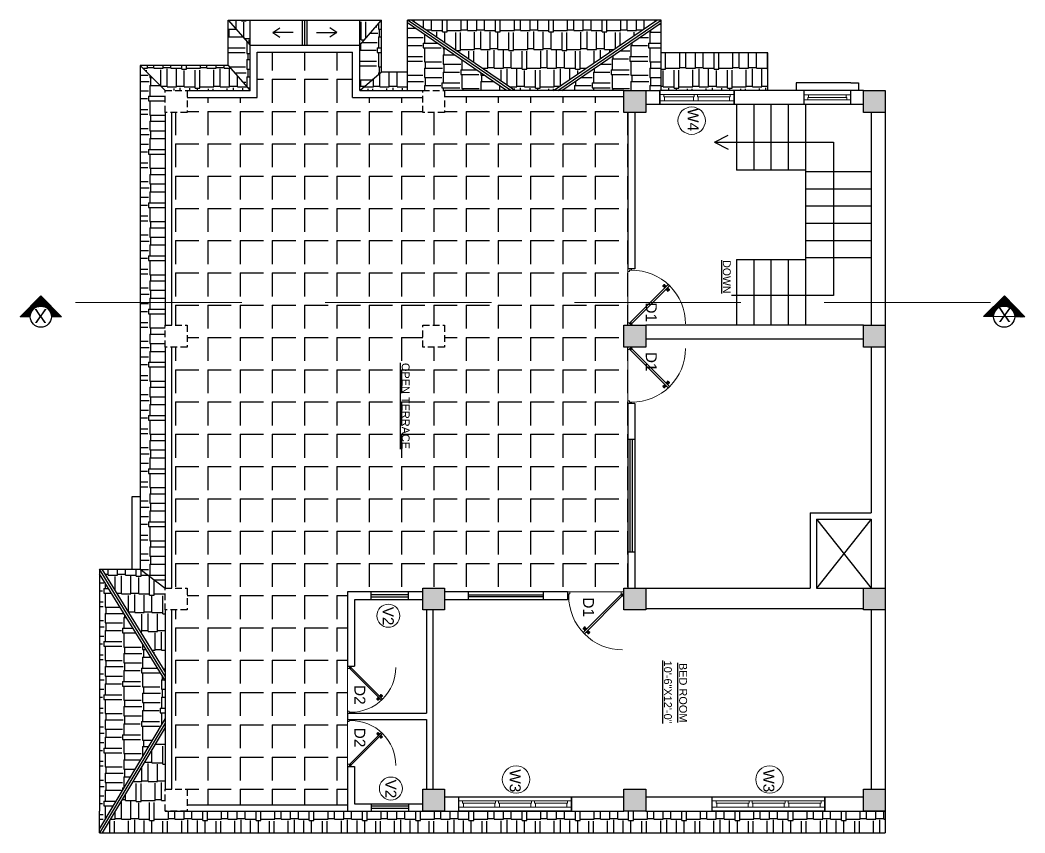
# Model space of a CAD drawing. Header units: inches. Extents: x 1397 to 20304, y -27267 to -746.
# Drawn here: x 16052 to 16694, y -18314 to -17795 of the extents above; entities that cross this region are included whole.
import ezdxf

# ---------------------------------------------------------------- set-up
doc = ezdxf.new("R2010")
doc.units = ezdxf.units.IN
doc.header["$LTSCALE"] = 17
doc.header["$MEASUREMENT"] = 0
doc.linetypes.add('21_FP_00$0$HIDDEN', pattern=[0.375, 0.25, -0.125])
doc.linetypes.add('PHANTOM2', pattern=[1.25, 0.625, -0.125, 0.125, -0.125, 0.125, -0.125])
for name, color, linetype, lineweight in [('25 BOT BAR', 12, 'Continuous', 25), ('aa_section_line', 2, 'PHANTOM2', 13), ('DOOR & WIN', 1, 'Continuous', 25), ('OUTLINE', 1, 'Continuous', 25), ('PUERTAS', 7, 'Continuous', 9), ('TEXT', 231, 'Continuous', 20), ('WINDOW FRAME PLAN', 162, 'Continuous', 18)]:
    doc.layers.add(name, color=color, linetype=linetype, lineweight=lineweight)
doc.layers.add('A-Sect-Iden', color=111, linetype='Continuous')
doc.styles.add('DIMTEXT', font='arial.ttf', dxfattribs={"height": 6})
doc.styles.add('HEADING', font='swissel.ttf')
pattern_1 = [(360, (37765.9, -7829.223), (25.5, 12), [6, -5, 7, -3, 9, -4]), (360, (37771.9, -7828.723), (25.5, 12), [5, -19, 4, -6]), (360, (37783.9, -7829.973), (25.5, 12), [3, -31]), (90, (37765.8995, -7829.223), (-8.5, 12), [11.5, -36.5]), (90, (37771.8995, -7829.223), (-8.5, 12), [11.25, -36.75]), (90, (37776.8995, -7829.223), (-8.5, 12), [10.5, -37.5]), (90, (37783.8995, -7829.973), (-8.5, 12), [11.5, -36.5]), (90, (37786.8995, -7829.973), (-8.5, 12), [11.5, -36.5]), (90, (37795.8995, -7829.223), (-8.5, 12), [11, -37])]
pattern_2 = [(270, (37765.9, -7829.223), (12, -25.5), [6, -5, 7, -3, 9, -4]), (270, (37766.4, -7835.223), (12, -25.5), [5, -19, 4, -6]), (270, (37765.15, -7847.223), (12, -25.5), [3, -31]), (360, (37765.8995, -7829.223), (12, 8.5), [11.5, -36.5]), (360, (37765.8995, -7835.223), (12, 8.5), [11.25, -36.75]), (360, (37765.8995, -7840.223), (12, 8.5), [10.5, -37.5]), (360, (37765.1495, -7847.223), (12, 8.5), [11.5, -36.5]), (360, (37765.1495, -7850.223), (12, 8.5), [11.5, -36.5]), (360, (37765.8995, -7859.223), (12, 8.5), [11, -37])]
pattern_3 = [(270, (34998.502, -7829.223), (12, -25.5), [6, -5, 7, -3, 9, -4]), (270, (34999.002, -7835.223), (12, -25.5), [5, -19, 4, -6]), (270, (34997.752, -7847.223), (12, -25.5), [3, -31]), (360, (34998.502, -7829.223), (12, 8.5), [11.5, -36.5]), (360, (34998.502, -7835.223), (12, 8.5), [11.25, -36.75]), (360, (34998.502, -7840.223), (12, 8.5), [10.5, -37.5]), (360, (34997.752, -7847.223), (12, 8.5), [11.5, -36.5]), (360, (34997.752, -7850.223), (12, 8.5), [11.5, -36.5]), (360, (34998.502, -7859.223), (12, 8.5), [11, -37])]
pattern_4 = [(360, (34998.502, -7829.223), (25.5, 12), [6, -5, 7, -3, 9, -4]), (360, (35004.502, -7828.723), (25.5, 12), [5, -19, 4, -6]), (360, (35016.502, -7829.973), (25.5, 12), [3, -31]), (90, (34998.502, -7829.223), (-8.5, 12), [11.5, -36.5]), (90, (35004.502, -7829.223), (-8.5, 12), [11.25, -36.75]), (90, (35009.502, -7829.223), (-8.5, 12), [10.5, -37.5]), (90, (35016.502, -7829.973), (-8.5, 12), [11.5, -36.5]), (90, (35019.502, -7829.973), (-8.5, 12), [11.5, -36.5]), (90, (35028.502, -7829.223), (-8.5, 12), [11, -37])]
pattern_5 = [(360, (36872.581, -6982.3), (25.5, 12), [6, -5, 7, -3, 9, -4]), (360, (36878.581, -6981.8), (25.5, 12), [5, -19, 4, -6]), (360, (36890.581, -6983.05), (25.5, 12), [3, -31]), (90, (36872.581, -6982.3005), (-8.5, 12), [11.5, -36.5]), (90, (36878.581, -6982.3005), (-8.5, 12), [11.25, -36.75]), (90, (36883.581, -6982.3005), (-8.5, 12), [10.5, -37.5]), (90, (36890.581, -6983.0505), (-8.5, 12), [11.5, -36.5]), (90, (36893.581, -6983.0505), (-8.5, 12), [11.5, -36.5]), (90, (36902.581, -6982.3005), (-8.5, 12), [11, -37])]
pattern_6 = [(270, (36872.581, -6982.3), (12, -25.5), [6, -5, 7, -3, 9, -4]), (270, (36873.081, -6988.3), (12, -25.5), [5, -19, 4, -6]), (270, (36871.831, -7000.3), (12, -25.5), [3, -31]), (360, (36872.581, -6982.3005), (12, 8.5), [11.5, -36.5]), (360, (36872.581, -6988.3005), (12, 8.5), [11.25, -36.75]), (360, (36872.581, -6993.3005), (12, 8.5), [10.5, -37.5]), (360, (36871.831, -7000.3005), (12, 8.5), [11.5, -36.5]), (360, (36871.831, -7003.3005), (12, 8.5), [11.5, -36.5]), (360, (36872.581, -7012.3005), (12, 8.5), [11, -37])]

# ---------------------------------------------------------------- blocks, each defined once
blk = doc.blocks.new('ffddd')
at = {"layer": 'DOOR & WIN'}
for p, q in [((-13345.31, -2388.07), (-13345.31, -2316.07)), ((-13336.31, -2316.07), (-13345.31, -2316.07)), ((-13336.31, -2316.07), (-13336.31, -2388.07)), ((-13336.31, -2388.07), (-13345.31, -2388.07)), ((-13336.31, -2388.07), (-13345.31, -2388.07))]:
    blk.add_line(p, q, dxfattribs=at)
at = {"layer": 'WINDOW FRAME PLAN'}
for p, q in [((-13342.81, -2316.07), (-13342.81, -2318.57)), ((-13338.81, -2316.07), (-13338.81, -2319.07)), ((-13342.81, -2385.57), (-13342.81, -2318.57)), ((-13342.81, -2318.57), (-13341.31, -2318.57)), ((-13341.31, -2318.57), (-13341.31, -2319.07)), ((-13341.31, -2319.07), (-13341.31, -2339.57)), ((-13341.31, -2319.07), (-13338.81, -2319.07)), ((-13338.81, -2319.07), (-13338.81, -2385.07)), ((-13342.81, -2339.57), (-13341.31, -2339.57)), ((-13342.81, -2341.57), (-13341.31, -2341.57)), ((-13341.31, -2339.07), (-13338.81, -2339.07)), ((-13341.31, -2341.57), (-13341.31, -2342.07)), ((-13341.31, -2341.57), (-13341.31, -2362.57)), ((-13341.31, -2342.07), (-13338.81, -2342.07)), ((-13341.31, -2362.07), (-13338.81, -2362.07)), ((-13341.31, -2362.57), (-13341.31, -2362.07)), ((-13342.81, -2362.57), (-13341.31, -2362.57)), ((-13342.81, -2364.57), (-13341.31, -2364.57)), ((-13341.31, -2364.57), (-13341.31, -2385.57)), ((-13341.31, -2365.07), (-13338.81, -2365.07)), ((-13342.81, -2388.07), (-13342.81, -2385.57)), ((-13342.81, -2385.57), (-13341.31, -2385.57)), ((-13341.31, -2385.07), (-13338.81, -2385.07)), ((-13341.31, -2385.57), (-13341.31, -2385.07)), ((-13338.81, -2388.07), (-13338.81, -2385.07))]:
    blk.add_line(p, q, dxfattribs=at)
blk = doc.blocks.new('3ft')
at = {"layer": 'PUERTAS', "color": 6}
for p, q in [((1.01, 2.52), (25.23, 26.74)), ((26.05, 25.92), (1.77, 1.64)), ((26.05, 25.92), (25.23, 26.74)), ((0, 2.4), (0, 0)), ((0.72, 2.4), (0, 2.4)), ((1.6, 0), (0, 0)), ((0.72, 1.52), (0.72, 2.44)), ((0.8, 1.52), (0.72, 1.52)), ((0.8, 1.52), (0.8, 2.41)), ((0.8, 1.2), (0.8, 1.52)), ((1.6, 1.2), (0.8, 1.2)), ((1.57, 1.84), (0.94, 2.47)), ((1.63, 1.89), (0.97, 2.55)), ((1.63, 1.89), (1.57, 1.84)), ((1.77, 1.64), (1.57, 1.84)), ((1.6, 0), (1.6, 1.2)), ((34.4, 0), (34.4, 1.2)), ((34.4, 1.2), (35.2, 1.2)), ((34.4, 0), (36, 0)), ((35.2, 1.2), (35.2, 2.4)), ((35.2, 2.4), (36, 2.4)), ((36, 0), (36, 2.4))]:
    blk.add_line(p, q, dxfattribs=at)
at = {"layer": 'PUERTAS', "color": 8}
for p, q in [((22.57, 24.94), (21.65, 25.68)), ((22.63, 24.99), (21.69, 25.75)), ((22.74, 25.1), (21.84, 25.9)), ((22.13, 26.28), (21.98, 26.13)), ((22.88, 25.24), (22.01, 26.06)), ((22.13, 26.28), (22.27, 26.42)), ((22.29, 26.41), (22.27, 26.42)), ((23.16, 25.52), (22.34, 26.39)), ((23.3, 25.66), (22.5, 26.56)), ((23.41, 25.77), (22.65, 26.71)), ((23.46, 25.83), (22.72, 26.75)), ((24.08, 25.71), (23.57, 25.38)), ((22.69, 24.32), (23.02, 24.83)), ((22.95, 24.96), (22.84, 25.07)), ((22.98, 24.99), (22.86, 25.1)), ((23.03, 25.04), (22.91, 25.15)), ((22.91, 24.53), (23.1, 24.91)), ((23.11, 25.12), (22.99, 25.23)), ((23.13, 24.76), (23.18, 24.99)), ((23.28, 25.3), (23.17, 25.41)), ((23.36, 25.37), (23.25, 25.49)), ((23.31, 24.94), (23.28, 25.08)), ((23.41, 25.43), (23.3, 25.54)), ((23.46, 25.09), (23.32, 25.13)), ((23.44, 25.45), (23.33, 25.56)), ((23.64, 25.27), (23.41, 25.22)), ((23.87, 25.49), (23.49, 25.3)), ((23.63, 23.38), (24.14, 23.72)), ((23.84, 23.6), (24.22, 23.79)), ((24.07, 23.82), (24.3, 23.88)), ((24.25, 24), (24.39, 23.97)), ((24.25, 23.26), (24.99, 22.34)), ((24.27, 23.64), (24.38, 23.53)), ((24.3, 23.67), (24.41, 23.56)), ((24.3, 23.32), (25.06, 22.38)), ((24.35, 23.72), (24.46, 23.61)), ((24.4, 24.15), (24.43, 24.01)), ((24.41, 23.43), (25.2, 22.53)), ((24.43, 23.8), (24.54, 23.69)), ((24.58, 24.33), (24.52, 24.1)), ((24.55, 23.57), (25.37, 22.7)), ((24.6, 23.97), (24.72, 23.86)), ((24.8, 24.56), (24.61, 24.18)), ((25.02, 24.77), (24.68, 24.26)), ((24.68, 24.05), (24.79, 23.94)), ((24.73, 24.1), (24.85, 23.99)), ((24.76, 24.13), (24.87, 24.02)), ((24.83, 23.85), (25.7, 23.03)), ((24.97, 23.99), (25.87, 23.2)), ((25.08, 24.1), (26.02, 23.34)), ((25.14, 24.15), (26.06, 23.41)), ((25.58, 22.82), (25.43, 22.67)), ((25.58, 22.82), (25.73, 22.97)), ((25.72, 22.98), (25.73, 22.97)), ((0, 0), (36, 0))]:
    blk.add_line(p, q, dxfattribs=at)
at = {"layer": 'PUERTAS', "color": 1}
for p, q in [((21.67, 25.73), (22.17, 26.23)), ((21.7, 25.82), (22.14, 26.26)), ((21.73, 25.79), (21.7, 25.82)), ((22.58, 26.7), (22.14, 26.26)), ((22.67, 26.73), (22.17, 26.23)), ((22.61, 26.67), (22.58, 26.7)), ((23.45, 25.91), (22.79, 26.73)), ((23.44, 25.81), (23.02, 25.38)), ((23.33, 25.7), (23.34, 25.69)), ((24.15, 25.79), (23.68, 25.48)), ((24.27, 25.78), (24.26, 25.79)), ((22.49, 24.95), (21.67, 25.61)), ((22.6, 24.96), (23.02, 25.38)), ((22.61, 24.25), (22.92, 24.72)), ((22.62, 24.13), (22.61, 24.14)), ((22.7, 25.07), (22.71, 25.06)), ((22.82, 25.06), (23.08, 25.32)), ((22.94, 24.95), (22.83, 25.07)), ((22.92, 24.72), (22.92, 24.72)), ((22.93, 24.94), (23.19, 25.21)), ((22.93, 24.84), (22.93, 24.83)), ((23.34, 25.58), (23.08, 25.32)), ((23.46, 25.47), (23.19, 25.21)), ((23.45, 25.46), (23.33, 25.57)), ((23.44, 23.31), (23.45, 23.3)), ((23.56, 23.3), (24.03, 23.61)), ((23.57, 25.47), (23.57, 25.47)), ((23.68, 25.48), (23.68, 25.48)), ((24.03, 23.61), (24.03, 23.62)), ((24.14, 23.62), (24.14, 23.62)), ((24.25, 23.62), (24.51, 23.89)), ((24.26, 23.29), (24.69, 23.71)), ((24.26, 23.63), (24.37, 23.52)), ((24.26, 23.18), (24.92, 22.37)), ((24.37, 23.52), (24.63, 23.77)), ((24.37, 23.4), (24.37, 23.4)), ((24.78, 24.15), (24.51, 23.89)), ((24.89, 24.03), (24.63, 23.77)), ((25.11, 24.14), (24.69, 23.71)), ((24.77, 24.14), (24.88, 24.03)), ((24.79, 24.38), (24.78, 24.37)), ((24.78, 24.26), (24.78, 24.26)), ((25.1, 24.84), (24.79, 24.38)), ((25, 24.03), (25, 24.03)), ((25.04, 22.36), (25.54, 22.86)), ((25.09, 24.96), (25.1, 24.95)), ((25.1, 22.42), (25.13, 22.39)), ((25.13, 22.39), (25.57, 22.83)), ((25.22, 24.14), (26.03, 23.48)), ((26.04, 23.37), (25.54, 22.86)), ((26.01, 23.27), (25.57, 22.83)), ((25.98, 23.3), (26.01, 23.27))]:
    blk.add_line(p, q, dxfattribs=at)
at = {"layer": 'PUERTAS', "color": 2}
for p, q in [((21.99, 26.11), (21.98, 26.13)), ((25.42, 22.68), (25.43, 22.67))]:
    blk.add_line(p, q, dxfattribs=at)
at = {"layer": 'PUERTAS', "color": 6}
for radius in [0.155, 0.0752]:
    blk.add_circle((0.82, 2.56), radius, dxfattribs=at)
blk.add_arc((0.82, 2.56), 34.38, 359.72845, 90.03333, dxfattribs=at)
at = {"layer": 'PUERTAS', "color": 1}
for centre, start, end in [((22.73, 26.68), 38.92363, 135), ((23.28, 25.63), 315, 45), ((23.39, 25.86), 315, 38.92363), ((24.2, 25.73), 45, 135), ((22.54, 25.01), 231.07637, 315), ((22.67, 24.2), 135, 225), ((22.77, 25.12), 225, 315), ((22.99, 24.89), 135, 219.74275), ((22.87, 24.78), 315, 39.74275), ((23.51, 23.36), 225, 315), ((23.51, 25.41), 50.25725, 135), ((23.62, 25.53), 230.25725, 315), ((24.09, 23.56), 50.25725, 135), ((24.2, 23.68), 230.25725, 315), ((24.32, 23.23), 135, 218.92363), ((24.42, 23.46), 135, 225), ((24.84, 24.31), 135, 219.74275), ((24.72, 24.21), 315, 39.74275), ((24.94, 23.98), 45, 135), ((24.98, 22.42), 218.92363, 315), ((25.04, 24.89), 315, 45), ((25.17, 24.08), 51.07637, 135), ((25.98, 23.42), 315, 51.07637)]:
    blk.add_arc(centre, 0.08, start, end, dxfattribs=at)
blk = doc.blocks.new('*U2802')
at = {"color": 3, "xscale": -1}
blk.add_blockref('3ft', (42, 0), dxfattribs=at)
blk = doc.blocks.new('*U2795')
at = {"color": 3, "xscale": -1}
blk.add_blockref('3ft', (42, 0), dxfattribs=at)
blk = doc.blocks.new("W4'")
at = {"layer": '25 BOT BAR'}
for p, q in [((9894.28, -8421.4), (9894.28, -8468.92)), ((9903.28, -8421.4), (9903.28, -8468.92))]:
    blk.add_line(p, q, dxfattribs=at)
at = {"layer": 'DOOR & WIN'}
blk.add_line((9903.28, -8421.4), (9894.28, -8421.4), dxfattribs=at)
at = {"layer": 'OUTLINE'}
blk.add_line((9903.28, -8468.92), (9894.28, -8468.92), dxfattribs=at)
at = {"layer": 'WINDOW FRAME PLAN'}
for p, q in [((9896.78, -8421.4), (9896.78, -8423.9)), ((9900.78, -8421.4), (9900.78, -8424.4)), ((9896.78, -8468.92), (9896.78, -8423.9)), ((9896.78, -8423.9), (9898.28, -8423.9)), ((9898.28, -8423.9), (9898.28, -8424.4)), ((9898.28, -8424.4), (9898.28, -8444.9)), ((9898.28, -8424.4), (9900.78, -8424.4)), ((9900.78, -8424.4), (9900.78, -8468.92)), ((9896.78, -8444.9), (9898.28, -8444.9)), ((9896.78, -8446.9), (9898.28, -8446.9)), ((9898.28, -8444.4), (9900.78, -8444.4)), ((9898.28, -8446.9), (9898.28, -8447.4)), ((9898.28, -8446.9), (9898.28, -8466.42)), ((9898.28, -8447.4), (9900.78, -8447.4)), ((9898.28, -8465.92), (9900.78, -8465.92)), ((9898.28, -8466.42), (9898.28, -8465.92)), ((9900.78, -8468.92), (9900.78, -8465.92)), ((9896.78, -8468.92), (9896.78, -8466.42)), ((9896.78, -8466.42), (9898.28, -8466.42))]:
    blk.add_line(p, q, dxfattribs=at)
blk = doc.blocks.new('2ft6in')
at = {"layer": 'PUERTAS', "color": 2}
for p, q in [((0.84, 2.1), (21.02, 22.28)), ((21.71, 21.6), (1.47, 1.37)), ((18.33, 21.76), (18.31, 21.77)), ((21.71, 21.6), (21.02, 22.28)), ((21.18, 18.9), (21.2, 18.89)), ((0, 2), (0, 0)), ((0.6, 2), (0, 2)), ((1.33, 0), (0, 0)), ((0.6, 1.26), (0.6, 2.04)), ((0.67, 1.26), (0.6, 1.26)), ((0.67, 1.26), (0.67, 2.01)), ((0.67, 1), (0.67, 1.26)), ((1.33, 1), (0.67, 1)), ((1.31, 1.53), (0.79, 2.06)), ((1.36, 1.58), (0.81, 2.12)), ((1.36, 1.58), (1.31, 1.53)), ((1.47, 1.37), (1.31, 1.53)), ((1.33, 0), (1.33, 1)), ((28.67, 0), (28.67, 1)), ((28.67, 1), (29.33, 1)), ((28.67, 0), (30, 0)), ((29.33, 1), (29.33, 2)), ((29.33, 2), (30, 2)), ((30, 0), (30, 2))]:
    blk.add_line(p, q, dxfattribs=at)
at = {"layer": 'PUERTAS', "color": 8}
for p, q in [((18.81, 20.78), (18.04, 21.4)), ((18.86, 20.83), (18.08, 21.46)), ((18.95, 20.92), (18.2, 21.58)), ((18.44, 21.9), (18.31, 21.77)), ((19.07, 21.03), (18.34, 21.72)), ((18.44, 21.9), (18.56, 22.02)), ((18.58, 22.01), (18.56, 22.02)), ((19.3, 21.26), (18.61, 22)), ((19.42, 21.38), (18.75, 22.14)), ((19.51, 21.48), (18.88, 22.26)), ((18.91, 20.27), (19.19, 20.69)), ((19.55, 21.53), (18.93, 22.3)), ((19.13, 20.8), (19.03, 20.9)), ((19.15, 20.82), (19.05, 20.92)), ((19.09, 20.44), (19.25, 20.76)), ((19.19, 20.87), (19.1, 20.96)), ((19.25, 20.93), (19.16, 21.02)), ((19.28, 20.63), (19.32, 20.83)), ((19.4, 21.08), (19.31, 21.17)), ((19.47, 21.15), (19.38, 21.24)), ((19.43, 20.78), (19.4, 20.9)), ((19.51, 21.19), (19.42, 21.28)), ((19.55, 20.91), (19.43, 20.94)), ((19.53, 21.21), (19.44, 21.3)), ((19.7, 21.06), (19.51, 21.01)), ((19.89, 21.24), (19.58, 21.08)), ((20.07, 21.42), (19.64, 21.15)), ((19.69, 19.49), (20.12, 19.76)), ((19.87, 19.67), (20.18, 19.83)), ((20.06, 19.85), (20.25, 19.9)), ((20.21, 20), (20.33, 19.97)), ((20.21, 19.38), (20.83, 18.61)), ((20.23, 19.7), (20.32, 19.61)), ((20.25, 19.72), (20.34, 19.63)), ((20.25, 19.43), (20.88, 18.65)), ((20.29, 19.76), (20.38, 19.67)), ((20.33, 20.13), (20.36, 20.01)), ((20.34, 19.53), (21, 18.77)), ((20.36, 19.83), (20.45, 19.74)), ((20.48, 20.28), (20.44, 20.08)), ((20.46, 19.64), (21.14, 18.91)), ((20.5, 19.98), (20.6, 19.89)), ((20.67, 20.47), (20.51, 20.15)), ((20.85, 20.64), (20.57, 20.22)), ((20.57, 20.04), (20.66, 19.95)), ((20.61, 20.09), (20.7, 19.99)), ((20.63, 20.11), (20.72, 20.01)), ((20.69, 19.87), (21.42, 19.19)), ((20.81, 19.99), (21.56, 19.33)), ((20.9, 20.08), (21.68, 19.45)), ((20.95, 20.13), (21.72, 19.51)), ((21.32, 19.01), (21.2, 18.89)), ((21.32, 19.01), (21.44, 19.14)), ((21.43, 19.15), (21.44, 19.14)), ((0, 0), (30, 0))]:
    blk.add_line(p, q, dxfattribs=at)
at = {"layer": 'PUERTAS', "color": 1}
for p, q in [((18.06, 21.44), (18.48, 21.86)), ((18.74, 20.79), (18.06, 21.34)), ((18.08, 21.51), (18.45, 21.88)), ((18.11, 21.49), (18.08, 21.51)), ((18.82, 22.25), (18.45, 21.88)), ((18.9, 22.28), (18.48, 21.86)), ((18.84, 22.23), (18.82, 22.25)), ((18.83, 20.8), (19.18, 21.15)), ((18.84, 20.21), (19.1, 20.6)), ((18.85, 20.11), (18.84, 20.12)), ((18.92, 20.89), (18.93, 20.88)), ((19.54, 21.59), (18.99, 22.27)), ((19.02, 20.88), (19.24, 21.1)), ((19.12, 20.8), (19.03, 20.89)), ((19.1, 20.7), (19.11, 20.69)), ((19.1, 20.6), (19.1, 20.6)), ((19.11, 20.79), (19.33, 21.01)), ((19.54, 21.5), (19.18, 21.15)), ((19.45, 21.31), (19.24, 21.1)), ((19.55, 21.22), (19.33, 21.01)), ((19.45, 21.41), (19.45, 21.41)), ((19.54, 21.22), (19.45, 21.31)), ((19.53, 19.43), (19.54, 19.42)), ((19.64, 21.23), (19.64, 21.23)), ((19.64, 19.42), (20.02, 19.67)), ((19.74, 21.24), (19.73, 21.23)), ((20.12, 21.49), (19.74, 21.24)), ((20.02, 19.67), (20.03, 19.68)), ((20.12, 19.68), (20.12, 19.68)), ((20.21, 19.69), (20.43, 19.9)), ((20.22, 21.48), (20.22, 21.49)), ((20.22, 19.41), (20.57, 19.76)), ((20.22, 19.69), (20.31, 19.6)), ((20.22, 19.32), (20.76, 18.64)), ((20.31, 19.6), (20.52, 19.81)), ((20.31, 19.5), (20.31, 19.5)), ((20.65, 20.12), (20.43, 19.9)), ((20.74, 20.03), (20.52, 19.81)), ((20.93, 20.11), (20.57, 19.76)), ((20.64, 20.11), (20.73, 20.02)), ((20.66, 20.31), (20.65, 20.31)), ((20.65, 20.21), (20.65, 20.22)), ((20.91, 20.7), (20.66, 20.31)), ((20.84, 20.02), (20.83, 20.03)), ((20.91, 20.8), (20.91, 20.79)), ((21.02, 20.12), (21.7, 19.57)), ((21.7, 19.47), (21.28, 19.05)), ((21.67, 19.4), (21.31, 19.03)), ((21.65, 19.42), (21.67, 19.4)), ((20.86, 18.63), (21.28, 19.05)), ((20.91, 18.68), (20.94, 18.66)), ((20.94, 18.66), (21.31, 19.03))]:
    blk.add_line(p, q, dxfattribs=at)
at = {"layer": 'PUERTAS', "color": 2}
for radius in [0.129, 0.0627]:
    blk.add_circle((0.68, 2.14), radius, dxfattribs=at)
at = {"layer": 'PUERTAS', "color": 8}
blk.add_arc((0.68, 2.14), 28.65, 359.72845, 90.03333, dxfattribs=at)
at = {"layer": 'PUERTAS', "color": 1}
for centre, start, end in [((18.78, 20.84), 231.07637, 315), ((18.89, 20.16), 135, 225), ((18.94, 22.23), 38.92363, 135), ((18.97, 20.93), 225, 315), ((19.16, 20.74), 135, 219.74275), ((19.06, 20.65), 315, 39.74275), ((19.4, 21.36), 315, 45), ((19.49, 21.55), 315, 38.92363), ((19.59, 19.47), 225, 315), ((19.6, 21.18), 50.25725, 135), ((19.68, 21.28), 230.25725, 315), ((20.07, 19.63), 50.25725, 135), ((20.17, 21.44), 45, 135), ((20.16, 19.73), 230.25725, 315), ((20.27, 19.36), 135, 218.92363), ((20.35, 19.55), 135, 225), ((20.7, 20.26), 135, 219.74275), ((20.6, 20.17), 315, 39.74275), ((20.78, 19.98), 45, 135), ((20.87, 20.75), 315, 45), ((20.98, 20.07), 51.07637, 135), ((21.65, 19.52), 315, 51.07637), ((20.82, 18.68), 218.92363, 315)]:
    blk.add_arc(centre, 0.0667, start, end, dxfattribs=at)
blk = doc.blocks.new('*U3074')
at = {"color": 3}
blk.add_blockref('2ft6in', (0, 0), dxfattribs=at)

msp = doc.modelspace()

# ---------------------------------------------------------------- hatches: boundary and pattern name
at = {"layer": 'A-Sect-Iden', "ltscale": 0.5}
h = msp.add_hatch(dxfattribs=at)
h.set_pattern_fill('ANSI37', color=2, scale=5, angle=270, style=0)
h.set_pattern_definition([(315, (9883.3921, 7865.00585), (0.441941738, 0.441941738), []), (45, (9883.3921, 7865.00585), (-0.441941738, 0.441941738), [])])
h.paths.add_polyline_path([(16058.16, -17984.07), (16051.67, -17984.07), (16064.91, -17970.83), (16078.15, -17984.07), (16071.66, -17984.07, 1)])
h = msp.add_hatch(dxfattribs=at)
h.set_pattern_fill('ANSI37', color=2, scale=5, angle=270, style=0)
h.set_pattern_definition([(315, (10498.766, 7865.03045), (0.441941738, 0.441941738), []), (45, (10498.766, 7865.03045), (-0.441941738, 0.441941738), [])])
h.paths.add_polyline_path([(16673.53, -17983.98), (16667.04, -17983.91), (16680.42, -17970.8), (16693.53, -17984.18), (16687.03, -17984.12, 1)])
at = {"layer": 'DOOR & WIN'}
h = msp.add_hatch(color=256, dxfattribs=at)
h.dxf.hatch_style = 1
h.paths.add_polyline_path([(16451.34, -17853.51), (16451.34, -17839.51), (16437.34, -17839.51), (16437.34, -17853.51)])
h = msp.add_hatch(color=256, dxfattribs=at)
h.dxf.hatch_style = 1
h.paths.add_polyline_path([(16604.34, -17853.51), (16604.34, -17839.51), (16590.34, -17839.51), (16590.34, -17853.51)])
h = msp.add_hatch(color=256, dxfattribs=at)
h.dxf.hatch_style = 1
h.paths.add_polyline_path([(16451.34, -18003.51), (16451.34, -17989.51), (16437.34, -17989.51), (16437.34, -18003.51)])
h = msp.add_hatch(color=256, dxfattribs=at)
h.dxf.hatch_style = 1
h.paths.add_polyline_path([(16604.34, -18003.51), (16604.34, -17989.51), (16590.34, -17989.51), (16590.34, -18003.51)])
h = msp.add_hatch(color=256, dxfattribs=at)
h.dxf.hatch_style = 1
h.paths.add_polyline_path([(16322.86, -18171.51), (16322.86, -18157.51), (16308.86, -18157.51), (16308.86, -18171.51)])
h = msp.add_hatch(color=256, dxfattribs=at)
h.dxf.hatch_style = 1
h.paths.add_polyline_path([(16451.34, -18171.51), (16451.34, -18157.51), (16437.34, -18157.51), (16437.34, -18171.51)])
h = msp.add_hatch(color=256, dxfattribs=at)
h.dxf.hatch_style = 1
h.paths.add_polyline_path([(16604.34, -18171.51), (16604.34, -18157.51), (16590.34, -18157.51), (16590.34, -18171.51)])
h = msp.add_hatch(color=256, dxfattribs=at)
h.dxf.hatch_style = 1
h.paths.add_polyline_path([(16322.86, -18299.97), (16322.86, -18285.97), (16308.86, -18285.97), (16308.86, -18299.97)])
h = msp.add_hatch(color=256, dxfattribs=at)
h.dxf.hatch_style = 1
h.paths.add_polyline_path([(16451.34, -18299.97), (16451.34, -18285.97), (16437.34, -18285.97), (16437.34, -18299.97)])
h = msp.add_hatch(color=256, dxfattribs=at)
h.dxf.hatch_style = 1
h.paths.add_polyline_path([(16604.34, -18299.97), (16604.34, -18285.97), (16590.34, -18285.97), (16590.34, -18299.97)])
at = {"layer": 'OUTLINE'}
h = msp.add_hatch(dxfattribs=at)
h.set_pattern_fill('AR-RSHKE', color=8, angle=360)
h.set_pattern_definition(pattern_5)
h.paths.add_polyline_path([(16198.6, -17794.51), (16184.6, -17794.51), (16198.6, -17810.51)])
h = msp.add_hatch(dxfattribs=at)
h.set_pattern_fill('AR-RSHKE', color=8, angle=270)
h.set_pattern_definition(pattern_6)
h.paths.add_polyline_path([(16198.6, -17810.51), (16184.6, -17794.51), (16184.6, -17823.51), (16198.6, -17839.51)])
h = msp.add_hatch(dxfattribs=at)
h.set_pattern_fill('AR-RSHKE', color=8, angle=360)
h.set_pattern_definition(pattern_5)
h.paths.add_polyline_path([(16268.6, -17810.51), (16282.6, -17794.51), (16268.6, -17794.51)])
h = msp.add_hatch(dxfattribs=at)
h.set_pattern_fill('AR-RSHKE', color=8, angle=270)
h.set_pattern_definition(pattern_6)
h.paths.add_polyline_path([(16268.6, -17839.51), (16282.6, -17827.51), (16282.6, -17794.51), (16268.6, -17810.51)])
h = msp.add_hatch(dxfattribs=at)
h.set_pattern_fill('AR-RSHKE', color=8, angle=270)
h.set_pattern_definition(pattern_2)
h.paths.add_polyline_path([(16322.86, -17839.51), (16362.44, -17839.51), (16299.1, -17796.33), (16299.1, -17839.51), (16308.86, -17839.51)])
h = msp.add_hatch(dxfattribs=at)
h.set_pattern_fill('AR-RSHKE', color=8, angle=360)
h.set_pattern_definition(pattern_1)
h.paths.add_polyline_path([(16458.44, -17794.51), (16301.76, -17794.51), (16367.76, -17839.51), (16392.44, -17839.51)])
h = msp.add_hatch(dxfattribs=at)
h.set_pattern_fill('AR-RSHKE', color=8, angle=270)
h.set_pattern_definition(pattern_2)
h.paths.add_polyline_path([(16451.34, -17839.51), (16460.34, -17839.51), (16461.1, -17839.51), (16461.1, -17796.33), (16397.76, -17839.51), (16437.34, -17839.51)])
h = msp.add_hatch(dxfattribs=at)
h.set_pattern_fill('ANGLE', color=8, scale=75, angle=270)
h.set_pattern_definition([(270, (37765.9, -7829.223), (20.625, -4e-15), [15, -5.625]), (360, (37765.9, -7829.223), (5e-15, 20.625), [15, -5.625])])
h.paths.add_polyline_path([(16401.34, -18160.01), (16402.94, -18160.01), (16437.34, -18160.01), (16437.34, -18157.51), (16439.84, -18157.51), (16439.84, -18039.51), (16439.84, -18037.91), (16439.84, -18003.51), (16437.34, -18003.51), (16437.34, -17989.51), (16439.84, -17989.51), (16439.84, -17987.91), (16439.84, -17975.08), (16148.34, -17975.07), (16148.34, -17989.51), (16158.34, -17989.51), (16158.34, -18003.51), (16148.34, -18003.51), (16148.34, -18157.51), (16158.34, -18157.51), (16158.34, -18171.51), (16148.34, -18171.51), (16148.34, -18285.97), (16158.34, -18285.97), (16158.34, -18295.97), (16260.86, -18295.97), (16260.86, -18271.47), (16260.86, -18270.14), (16260.86, -18241.47), (16260.86, -18237.51), (16260.86, -18236.18), (16260.86, -18207.51), (16260.86, -18160.01), (16308.86, -18160.01), (16308.86, -18157.51), (16322.86, -18157.51), (16322.86, -18160.01)])
h.paths.add_polyline_path([(16322.86, -18003.51), (16308.86, -18003.51), (16308.86, -17989.51), (16322.86, -17989.51)], flags=16)
h.paths.add_polyline_path([(16439.84, -17975.08), (16439.84, -17953.51), (16439.84, -17853.51), (16437.34, -17853.51), (16437.34, -17843.51), (16322.86, -17843.51), (16322.86, -17853.51), (16308.86, -17853.51), (16308.86, -17844.01), (16264.1, -17844.01), (16264.1, -17815.01), (16203.1, -17815.01), (16203.1, -17844.01), (16158.34, -17844.01), (16158.34, -17853.51), (16148.34, -17853.51), (16148.34, -17975.07)])
h.paths.add_polyline_path([(16293.16, -18012.38), (16293.16, -18069.99), (16303.46, -18069.99), (16303.46, -18012.38)], flags=24)
h = msp.add_hatch(dxfattribs=at)
h.set_pattern_fill('AR-RSHKE', color=8, angle=360)
h.set_pattern_definition(pattern_4)
h.paths.add_polyline_path([(16461.1, -17815.51), (16461.1, -17839.51), (16460.34, -17839.51), (16507.86, -17839.51), (16529.34, -17839.51), (16529.34, -17815.51)])
h = msp.add_hatch(dxfattribs=at)
h.set_pattern_fill('AR-RSHKE', color=8, angle=270)
h.set_pattern_definition(pattern_3)
h.paths.add_polyline_path([(16144.34, -17975.07), (16144.34, -17853.51), (16144.34, -17839.51), (16128.34, -17823.51), (16128.34, -17975.07)])
h = msp.add_hatch(dxfattribs=at)
h.set_pattern_fill('AR-RSHKE', color=8, angle=360)
h.set_pattern_definition(pattern_4)
h.paths.add_polyline_path([(16198.6, -17839.51), (16184.6, -17823.51), (16128.34, -17823.51), (16144.34, -17839.51), (16158.34, -17839.51)])
h = msp.add_hatch(dxfattribs=at)
h.set_pattern_fill('AR-RSHKE', color=8, angle=360)
h.set_pattern_definition(pattern_4)
h.paths.add_polyline_path([(16299.1, -17839.51), (16299.1, -17827.51), (16282.6, -17827.51), (16268.6, -17839.51)])
h = msp.add_hatch(dxfattribs=at)
h.set_pattern_fill('AR-RSHKE', color=8, angle=270)
h.set_pattern_definition(pattern_3)
h.paths.add_polyline_path([(16144.34, -18157.51), (16144.34, -18003.51), (16144.34, -17989.51), (16144.34, -17975.07), (16128.34, -17975.07), (16128.34, -18145.51)])
h = msp.add_hatch(dxfattribs=at)
h.set_pattern_fill('AR-RSHKE', color=8, angle=360)
h.set_pattern_definition(pattern_1)
h.paths.add_polyline_path([(16144.34, -18171.51), (16144.34, -18157.51), (16128.34, -18145.51), (16104.1, -18145.51), (16144.34, -18210.88)])
h = msp.add_hatch(dxfattribs=at)
h.set_pattern_fill('AR-RSHKE', color=8, angle=270)
h.set_pattern_definition(pattern_2)
h.paths.add_polyline_path([(16102.34, -18299.97), (16102.34, -18311.05), (16144.34, -18240.82), (16144.34, -18216.6), (16102.34, -18148.37)])
h = msp.add_hatch(dxfattribs=at)
h.set_pattern_fill('AR-RSHKE', color=8, angle=360)
h.set_pattern_definition(pattern_1)
h.paths.add_polyline_path([(16144.34, -18285.97), (16144.34, -18246.66), (16104.09, -18313.97), (16604.34, -18313.97), (16604.34, -18299.97), (16590.34, -18299.97), (16451.34, -18299.97), (16437.34, -18299.97), (16144.34, -18299.97)])

# ---------------------------------------------------------------- linework, layer by layer
at = {"layer": '25 BOT BAR'}
for p, q in [((16184.6, -17823.51), (16184.6, -17794.51)), ((16184.6, -17794.51), (16282.6, -17794.51)), ((16184.6, -17794.51), (16198.6, -17810.51)), ((16198.6, -17839.51), (16198.6, -17794.51)), ((16232.1, -17810.51), (16232.1, -17794.51)), ((16233.6, -17810.51), (16233.6, -17794.51)), ((16235.1, -17810.51), (16235.1, -17794.51)), ((16268.6, -17839.51), (16268.6, -17794.51)), ((16268.6, -17810.51), (16282.6, -17794.51)), ((16282.6, -17827.51), (16282.6, -17794.51)), ((16461.1, -17794.51), (16299.1, -17794.51)), ((16299.1, -17839.51), (16299.1, -17794.51)), ((16365.1, -17839.51), (16299.1, -17794.51)), ((16362.44, -17839.51), (16299.1, -17796.33)), ((16367.76, -17839.51), (16301.76, -17794.51)), ((16392.44, -17839.51), (16458.44, -17794.51)), ((16395.1, -17839.51), (16461.1, -17794.51)), ((16397.76, -17839.51), (16461.1, -17796.33)), ((16461.1, -17839.51), (16461.1, -17794.51)), ((16198.6, -17810.51), (16268.6, -17810.51)), ((16203.1, -17844.01), (16203.1, -17815.01)), ((16203.1, -17815.01), (16264.1, -17815.01)), ((16264.1, -17844.01), (16264.1, -17815.01)), ((16529.34, -17815.51), (16461.1, -17815.51)), ((16529.34, -17839.51), (16529.34, -17815.51)), ((16184.6, -17823.51), (16128.34, -17823.51)), ((16128.34, -17823.51), (16144.34, -17839.51)), ((16184.6, -17823.51), (16198.6, -17839.51)), ((16268.6, -17839.51), (16282.6, -17827.51)), ((16282.6, -17827.51), (16299.1, -17827.51)), ((16552.34, -17834.51), (16547.34, -17834.51)), ((16547.34, -17834.51), (16547.34, -17839.51)), ((16582.34, -17834.51), (16552.34, -17834.51)), ((16582.34, -17834.51), (16587.34, -17834.51)), ((16587.34, -17834.51), (16587.34, -17839.51)), ((16158.34, -17839.51), (16198.6, -17839.51)), ((16158.34, -17844.01), (16203.1, -17844.01)), ((16264.1, -17844.01), (16308.86, -17844.01)), ((16268.6, -17839.51), (16308.86, -17839.51)), ((16437.34, -17839.51), (16322.86, -17839.51)), ((16437.34, -17843.51), (16322.86, -17843.51)), ((16451.34, -17839.51), (16460.34, -17839.51)), ((16460.34, -17839.51), (16460.34, -17848.51)), ((16552.34, -17839.51), (16507.86, -17839.51)), ((16507.86, -17839.51), (16507.86, -17848.51)), ((16582.34, -17839.51), (16552.34, -17839.51)), ((16552.34, -17839.51), (16552.34, -17848.51)), ((16590.34, -17839.51), (16571.16, -17839.51)), ((16582.34, -17848.51), (16582.34, -17839.51)), ((16460.34, -17848.51), (16451.34, -17848.51)), ((16590.34, -17848.51), (16507.86, -17848.51)), ((16509.34, -17848.51), (16509.34, -17890.51)), ((16520.34, -17848.51), (16520.34, -17890.51)), ((16531.34, -17848.51), (16531.34, -17890.51)), ((16542.34, -17848.51), (16542.34, -17890.51)), ((16553.34, -17848.51), (16553.34, -17890.51)), ((16144.34, -17853.51), (16144.34, -17989.51)), ((16148.34, -17853.51), (16148.34, -17989.51)), ((16439.84, -17853.51), (16439.84, -17953.51)), ((16444.34, -17853.51), (16444.34, -17953.51)), ((16595.34, -17853.51), (16595.34, -17989.51)), ((16604.34, -17853.51), (16604.34, -17989.51)), ((16495.21, -17872.51), (16504.05, -17868.12)), ((16495.21, -17872.51), (16571.34, -17872.51)), ((16495.21, -17872.51), (16504.05, -17876.9)), ((16571.34, -17872.51), (16571.34, -17970.51)), ((16553.34, -17890.51), (16509.34, -17890.51)), ((16553.34, -17890.51), (16553.34, -17947.51)), ((16595.34, -17891.51), (16553.34, -17891.51)), ((16595.34, -17902.51), (16553.34, -17902.51)), ((16595.34, -17913.51), (16553.34, -17913.51)), ((16595.34, -17924.51), (16553.34, -17924.51)), ((16595.34, -17935.51), (16553.34, -17935.51)), ((16553.34, -17945.51), (16553.34, -17989.51)), ((16595.34, -17946.51), (16553.34, -17946.51)), ((16509.34, -17947.51), (16509.34, -17989.51)), ((16509.34, -17947.51), (16553.34, -17947.51)), ((16520.34, -17947.51), (16520.34, -17989.51)), ((16531.34, -17947.51), (16531.34, -17989.51)), ((16542.34, -17947.51), (16542.34, -17989.51)), ((16444.34, -17953.51), (16439.84, -17953.51)), ((16571.34, -17970.51), (16506.1, -17970.51)), ((16590.34, -17989.51), (16451.34, -17989.51)), ((16590.34, -17998.51), (16451.34, -17998.51)), ((16439.84, -18039.51), (16439.84, -18157.51)), ((16444.34, -18039.51), (16439.84, -18039.51)), ((16444.34, -18039.51), (16444.34, -18157.51)), ((16444.34, -18062.51), (16439.84, -18062.51)), ((16441.34, -18134.51), (16441.34, -18062.51)), ((16442.84, -18134.51), (16442.84, -18062.51)), ((16123.34, -18098.97), (16128.34, -18098.97)), ((16123.34, -18145.51), (16123.34, -18098.97)), ((16556.34, -18109.51), (16595.34, -18109.51)), ((16560.34, -18113.51), (16595.34, -18157.51)), ((16595.34, -18113.51), (16560.34, -18157.51)), ((16444.34, -18134.51), (16439.84, -18134.51)), ((16102.34, -18145.51), (16128.34, -18145.51)), ((16144.34, -18213.74), (16102.34, -18145.51)), ((16144.34, -18210.88), (16104.1, -18145.51)), ((16128.34, -18145.51), (16144.34, -18157.51)), ((16144.34, -18216.6), (16102.34, -18148.37)), ((16308.86, -18160.01), (16260.86, -18160.01)), ((16260.86, -18160.01), (16260.86, -18207.51)), ((16308.86, -18165.01), (16265.36, -18165.01)), ((16265.36, -18165.01), (16265.36, -18207.51)), ((16275.86, -18165.01), (16275.86, -18160.01)), ((16299.86, -18161.76), (16275.86, -18161.76)), ((16299.86, -18163.26), (16275.86, -18163.26)), ((16299.86, -18165.01), (16299.86, -18160.01)), ((16401.34, -18160.01), (16322.86, -18160.01)), ((16401.34, -18165.01), (16322.86, -18165.01)), ((16338.1, -18165.01), (16338.1, -18160.01)), ((16386.1, -18162.01), (16338.1, -18162.01)), ((16386.1, -18163.01), (16338.1, -18163.01)), ((16386.1, -18165.01), (16386.1, -18160.01)), ((16401.34, -18160.01), (16401.34, -18165.01)), ((16144.34, -18171.51), (16144.34, -18285.97)), ((16148.34, -18171.51), (16148.34, -18285.97)), ((16311.36, -18171.51), (16311.36, -18237.51)), ((16315.36, -18171.51), (16315.36, -18285.97)), ((16260.86, -18207.51), (16265.36, -18207.51)), ((16144.34, -18213.74), (16144.34, -18243.74)), ((16144.34, -18240.82), (16102.34, -18311.05)), ((16260.86, -18237.51), (16260.86, -18241.47)), ((16260.86, -18237.51), (16311.36, -18237.51)), ((16260.86, -18241.47), (16311.36, -18241.47)), ((16311.36, -18241.47), (16311.36, -18285.97)), ((16144.34, -18243.74), (16102.34, -18313.97)), ((16144.34, -18246.66), (16104.09, -18313.97)), ((16260.86, -18271.47), (16260.86, -18299.97)), ((16260.86, -18271.47), (16265.36, -18271.47)), ((16265.36, -18271.47), (16265.36, -18295.47)), ((16265.36, -18295.47), (16308.86, -18295.47)), ((16275.86, -18295.47), (16275.86, -18299.97)), ((16299.86, -18296.97), (16275.86, -18296.97)), ((16299.86, -18298.47), (16275.86, -18298.47)), ((16299.86, -18295.47), (16299.86, -18299.97)), ((16102.34, -18313.97), (16102.34, -18299.97)), ((16144.34, -18299.97), (16144.34, -18299.97)), ((16604.34, -18299.97), (16604.34, -18313.97))]:
    msp.add_line(p, q, dxfattribs=at)
at = {"layer": '25 BOT BAR', "linetype": '21_FP_00$0$HIDDEN'}
for points in [[(16158.34, -17839.51), (16158.34, -17853.51), (16144.34, -17853.51), (16144.34, -17839.51)], [(16322.86, -17839.51), (16322.86, -17853.51), (16308.86, -17853.51), (16308.86, -17839.51)], [(16158.34, -17989.51), (16158.34, -18003.51), (16144.34, -18003.51), (16144.34, -17989.51)], [(16322.86, -17989.51), (16322.86, -18003.51), (16308.86, -18003.51), (16308.86, -17989.51)], [(16158.34, -18157.51), (16158.34, -18171.51), (16144.34, -18171.51), (16144.34, -18157.51)], [(16158.34, -18285.97), (16158.34, -18299.97), (16144.34, -18299.97), (16144.34, -18285.97)]]:
    msp.add_lwpolyline(points, close=True, dxfattribs=at)
at = {"layer": 'A-Sect-Iden', "ltscale": 0.5}
for points in [[(16058.16, -17984.07), (16051.67, -17984.07), (16064.91, -17970.83), (16078.15, -17984.07), (16071.66, -17984.07)], [(16688.03, -17984.16), (16667.06, -17983.94), (16680.44, -17970.84), (16693.54, -17984.22), (16688.03, -17984.16)]]:
    msp.add_lwpolyline(points, dxfattribs=at)
for centre in [(16064.91, -17984.07), (16680.28, -17984.05)]:
    msp.add_circle(centre, 6.75, dxfattribs=at)
at = {"layer": 'aa_section_line', "linetype": '21_FP_00$0$HIDDEN', "ltscale": 25}
msp.add_line((16671.53, -17975.08), (16077.74, -17975.07), dxfattribs=at)
at = {"layer": 'DOOR & WIN'}
for p, q in [((16128.34, -17823.51), (16128.34, -18145.51)), ((16604.34, -17989.51), (16604.34, -18299.97)), ((16144.34, -18003.51), (16144.34, -18157.51)), ((16148.34, -18003.51), (16148.34, -18157.51)), ((16595.34, -18003.51), (16595.34, -18109.51)), ((16556.34, -18109.51), (16556.34, -18157.51)), ((16560.34, -18113.51), (16560.34, -18157.51)), ((16595.34, -18113.51), (16595.34, -18157.51)), ((16102.34, -18145.51), (16102.34, -18299.97)), ((16595.34, -18171.51), (16595.34, -18285.97)), ((16322.86, -18290.97), (16404.34, -18290.97)), ((16403.86, -18290.97), (16437.34, -18290.97)), ((16451.34, -18290.97), (16493.84, -18290.97)), ((16489.34, -18290.97), (16590.34, -18290.97)), ((16158.34, -18295.97), (16260.86, -18295.97)), ((16144.34, -18299.97), (16437.34, -18299.97)), ((16451.34, -18299.97), (16604.34, -18299.97)), ((16102.34, -18313.97), (16604.34, -18313.97))]:
    msp.add_line(p, q, dxfattribs=at)
at = {"layer": 'OUTLINE'}
for p, q in [((16213.18, -17802.51), (16217.68, -17799.51)), ((16226.18, -17802.51), (16213.18, -17802.51)), ((16213.18, -17802.51), (16217.68, -17805.51)), ((16241.02, -17802.51), (16254.02, -17802.51)), ((16254.02, -17802.51), (16249.52, -17799.51)), ((16254.02, -17802.51), (16249.52, -17805.51)), ((16560.34, -18113.51), (16595.34, -18113.51)), ((16451.34, -18157.51), (16556.34, -18157.51)), ((16487.34, -18157.51), (16491.34, -18157.51)), ((16560.34, -18157.51), (16590.34, -18157.51)), ((16451.34, -18170.51), (16590.34, -18170.51)), ((16403.86, -18290.97), (16403.86, -18299.97)), ((16565.84, -18290.97), (16565.84, -18299.97))]:
    msp.add_line(p, q, dxfattribs=at)
for points in [[(16451.34, -17839.51), (16451.34, -17853.51), (16437.34, -17853.51), (16437.34, -17839.51)], [(16604.34, -17839.51), (16604.34, -17853.51), (16590.34, -17853.51), (16590.34, -17839.51)], [(16451.34, -17989.51), (16451.34, -18003.51), (16437.34, -18003.51), (16437.34, -17989.51)], [(16604.34, -17989.51), (16604.34, -18003.51), (16590.34, -18003.51), (16590.34, -17989.51)], [(16322.86, -18157.51), (16322.86, -18171.51), (16308.86, -18171.51), (16308.86, -18157.51)], [(16451.34, -18157.51), (16451.34, -18171.51), (16437.34, -18171.51), (16437.34, -18157.51)], [(16604.34, -18157.51), (16604.34, -18171.51), (16590.34, -18171.51), (16590.34, -18157.51)], [(16322.86, -18285.97), (16322.86, -18299.97), (16308.86, -18299.97), (16308.86, -18285.97)], [(16451.34, -18285.97), (16451.34, -18299.97), (16437.34, -18299.97), (16437.34, -18285.97)], [(16604.34, -18285.97), (16604.34, -18299.97), (16590.34, -18299.97), (16590.34, -18285.97)]]:
    msp.add_lwpolyline(points, close=True, dxfattribs=at)
at = {"layer": 'TEXT'}
for centre, radius in [((16480.67, -17858.79), 8.75), ((16286.89, -18175.18), 7.35), ((16368.47, -18279.84), 8.75), ((16530.46, -18279.84), 8.75), ((16288.52, -18285.6), 7.35)]:
    msp.add_circle(centre, radius, dxfattribs=at)
at = {"layer": 'WINDOW FRAME PLAN'}
for p, q in [((16552.34, -17842.27), (16555.34, -17842.27)), ((16554.84, -17844.08), (16579.84, -17844.08)), ((16554.84, -17844.08), (16555.34, -17844.08)), ((16554.84, -17845.57), (16554.84, -17844.08)), ((16579.34, -17842.27), (16555.34, -17842.27)), ((16555.34, -17844.08), (16555.34, -17842.27)), ((16579.34, -17844.08), (16579.34, -17842.27)), ((16582.34, -17842.27), (16579.34, -17842.27)), ((16579.84, -17844.08), (16579.34, -17844.08)), ((16579.84, -17845.57), (16579.84, -17844.08)), ((16552.34, -17845.57), (16554.84, -17845.57)), ((16579.84, -17845.57), (16554.84, -17845.57)), ((16582.34, -17845.57), (16579.84, -17845.57))]:
    msp.add_line(p, q, dxfattribs=at)

# ---------------------------------------------------------------- block references
at = {"layer": '25 BOT BAR', "rotation": 270}
msp.add_blockref("W4'", (24929.26, -7945.23), dxfattribs=at)
at = {"layer": 'DOOR & WIN', "rotation": 270}
for name, p in [('*U2795', (16439.84, -17947.51)), ('*U3074', (16260.86, -18207.51))]:
    msp.add_blockref(name, p, dxfattribs=at)
at = {"layer": 'DOOR & WIN', "xscale": -1}
for name, p, rotation in [('*U2795', (16439.84, -18045.51), 270), ('*U2802', (16395.34, -18160.01), 180), ('*U3074', (16260.86, -18271.47), 270)]:
    msp.add_blockref(name, p, dxfattribs=dict(at, rotation=rotation))
at = {"layer": 'OUTLINE', "rotation": 270}
for p in [(18719.93, -31636.29), (18881.91, -31636.29)]:
    msp.add_blockref('ffddd', p, dxfattribs=at)

# ---------------------------------------------------------------- texts
at = {"layer": 'A-Sect-Iden', "ltscale": 0.5, "char_height": 9, "width": 12.25, "attachment_point": 5, "style": 'HEADING'}
for insert, rotation in [((16680.67, -17982.94), 179.26311), ((16064.76, -17983.62), 179.85507)]:
    msp.add_mtext('X', dxfattribs=dict(at, insert=insert, rotation=rotation))
at = {"layer": 'DOOR & WIN', "char_height": 5, "attachment_point": 5, "rotation": 270}
for s, insert in [('{\\L\\C7;DOWN}', (16503.09, -17958.61)), ('{\\fArial TUR|b0|i0|c0|p34;\\L\\C7;OPEN TERRACE}', (16297.94, -18041.17)), ('{\\fArial TUR|b0|i0|c0|p34;\\L\\C7;10\'-6"X12\'-0"}', (16465.46, -18223.98)), ('{\\fArial TUR|b0|i0|c0|p34;\\L\\C7;BED ROOM}', (16475.19, -18224.36))]:
    msp.add_mtext(s, dxfattribs=dict(at, insert=insert))
at = {"layer": 'TEXT', "style": 'DIMTEXT'}
for s, p in [('W4', (16478.22, -17850.79)), ('D1', (16451.37, -17974.97)), ('D1', (16451.37, -18006.59)), ('D1', (16411.28, -18163.45)), ('V2', (16283.38, -18169.44)), ('D2', (16265.21, -18219.48)), ('D2', (16265.21, -18246.76)), ('W3', (16364.47, -18273.34)), ('W3', (16526.46, -18273.34)), ('V2', (16285.01, -18279.86))]:
    msp.add_text(s, height=7, rotation=270, dxfattribs=at).set_placement(p)

doc.saveas('drawing.dxf')
